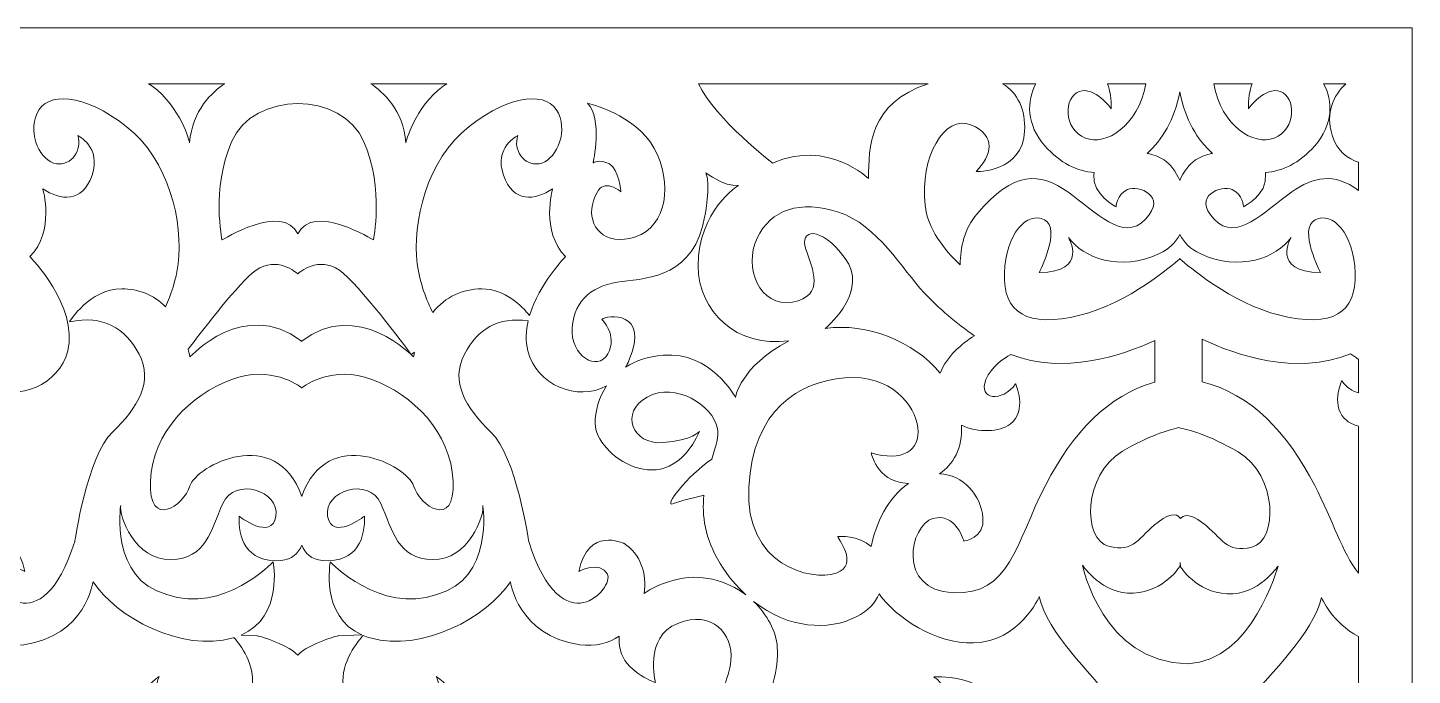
# Model space of a CAD drawing. Header units: centimetres. Extents: x -27.5 to -15.8, y -2.4 to 9.5.
# Drawn here: x -19.172 to -15.797, y 7.922 to 9.5 of the extents above; entities that cross this region are included whole.
import ezdxf

# ---------------------------------------------------------------- set-up
doc = ezdxf.new("R2010")
doc.units = ezdxf.units.CM
doc.header["$MEASUREMENT"] = 0
doc.layers.add('layer 1', color=7, linetype='Continuous')

msp = doc.modelspace()

# ---------------------------------------------------------------- linework, layer by layer
at = {"layer": 'layer 1', "color": 7, "lineweight": 9}
for points, knots in [([(-15.79741, -2.43716), (-15.79741, -2.43716), (-21.40076, -2.43716), (-21.40076, -2.43716), (-21.40076, -2.43716), (-21.40076, -2.43716), (-21.40076, 9.5), (-21.40076, 9.5), (-21.40076, 9.5), (-21.40076, 9.5), (-15.79741, 9.5), (-15.79741, 9.5), (-15.79741, 9.5), (-15.79741, 9.5), (-15.79741, -2.43716), (-15.79741, -2.43716)], [0, 0, 0, 0, 0.2, 0.2, 0.2, 0.2, 0.4, 0.4, 0.4, 0.4, 0.6, 0.6, 0.6, 0.6, 1, 1, 1, 1]), ([(-18.87736, 9.36357), (-18.87736, 9.36357), (-18.69163, 9.36357), (-18.69163, 9.36357), (-18.69163, 9.36357), (-18.72125, 9.34403), (-18.77132, 9.29957), (-18.77731, 9.21978), (-18.77731, 9.21978), (-18.77731, 9.21978), (-18.79851, 9.30698), (-18.86852, 9.35728), (-18.86852, 9.35728), (-18.87145, 9.35938), (-18.87439, 9.36147), (-18.87736, 9.36357)], [0, 0, 0, 0, 0.2, 0.2, 0.2, 0.2, 0.4, 0.4, 0.4, 0.4, 0.6, 0.6, 0.6, 0.6, 1, 1, 1, 1]), ([(-18.33599, 9.36357), (-18.33599, 9.36357), (-18.15027, 9.36357), (-18.15027, 9.36357), (-18.15027, 9.36357), (-18.15324, 9.36147), (-18.15619, 9.35938), (-18.15911, 9.35728), (-18.15911, 9.35728), (-18.22914, 9.30698), (-18.25031, 9.21978), (-18.25031, 9.21978), (-18.25031, 9.21978), (-18.25632, 9.29957), (-18.30637, 9.34403), (-18.33599, 9.36357)], [0, 0, 0, 0, 0.2, 0.2, 0.2, 0.2, 0.4, 0.4, 0.4, 0.4, 0.6, 0.6, 0.6, 0.6, 1, 1, 1, 1]), ([(-17.53738, 9.36357), (-17.53738, 9.36357), (-16.97737, 9.36357), (-16.97737, 9.36357), (-16.97737, 9.36357), (-17.12094, 9.31602), (-17.12247, 9.21017), (-17.12247, 9.13224), (-17.12247, 9.13224), (-17.12247, 9.13224), (-17.22129, 9.2293), (-17.35664, 9.17031), (-17.35664, 9.17031), (-17.35664, 9.17031), (-17.49457, 9.27515), (-17.53738, 9.36357)], [0, 0, 0, 0, 0.2, 0.2, 0.2, 0.2, 0.4, 0.4, 0.4, 0.4, 0.6, 0.6, 0.6, 0.6, 1, 1, 1, 1]), ([(-16.7962, 9.36357), (-16.7962, 9.36357), (-16.71458, 9.36357), (-16.71458, 9.36357), (-16.71458, 9.36357), (-16.73785, 9.32212), (-16.73794, 9.26321), (-16.69302, 9.21226), (-16.69302, 9.21226), (-16.65509, 9.16926), (-16.6134, 9.15001), (-16.5726, 9.14749), (-16.5726, 9.14749), (-16.57292, 9.14604), (-16.57317, 9.14461), (-16.57332, 9.14312), (-16.57332, 9.14312), (-16.57821, 9.09257), (-16.51954, 9.06374), (-16.51954, 9.06374), (-16.51954, 9.06374), (-16.51954, 9.06374), (-16.51791, 9.09404), (-16.49184, 9.10557), (-16.49184, 9.10557), (-16.46576, 9.11714), (-16.39243, 9.09114), (-16.44784, 9.03339), (-16.44784, 9.03339), (-16.50325, 8.97567), (-16.56822, 9.05232), (-16.63697, 9.0999), (-16.63697, 9.0999), (-16.70571, 9.14746), (-16.768, 9.15318), (-16.85824, 9.04661), (-16.85824, 9.04661), (-16.88856, 9.01077), (-16.89901, 8.96594), (-16.89955, 8.9222), (-16.89955, 8.9222), (-16.93844, 8.95901), (-16.97859, 9.01), (-16.98498, 9.06754), (-16.98498, 9.06754), (-16.99788, 9.18362), (-16.93773, 9.29018), (-16.87328, 9.26355), (-16.87328, 9.26355), (-16.80882, 9.23691), (-16.82388, 9.18743), (-16.86038, 9.14935), (-16.86038, 9.14935), (-16.86038, 9.14935), (-16.74654, 9.14746), (-16.74223, 9.24831), (-16.74223, 9.24831), (-16.74006, 9.29946), (-16.75793, 9.34099), (-16.7962, 9.36357)], [0, 0, 0, 0, 0.0625, 0.0625, 0.0625, 0.0625, 0.125, 0.125, 0.125, 0.125, 0.1875, 0.1875, 0.1875, 0.1875, 0.25, 0.25, 0.25, 0.25, 0.3125, 0.3125, 0.3125, 0.3125, 0.375, 0.375, 0.375, 0.375, 0.4375, 0.4375, 0.4375, 0.4375, 0.5, 0.5, 0.5, 0.5, 0.5625, 0.5625, 0.5625, 0.5625, 0.625, 0.625, 0.625, 0.625, 0.6875, 0.6875, 0.6875, 0.6875, 0.75, 0.75, 0.75, 0.75, 0.8125, 0.8125, 0.8125, 0.8125, 0.875, 0.875, 0.875, 0.875, 1, 1, 1, 1]), ([(-16.54028, 9.36357), (-16.54028, 9.36357), (-16.44697, 9.36357), (-16.44697, 9.36357), (-16.44697, 9.36357), (-16.46581, 9.25882), (-16.54462, 9.21175), (-16.59392, 9.23117), (-16.59392, 9.23117), (-16.6488, 9.25278), (-16.64728, 9.3311), (-16.60917, 9.34462), (-16.60917, 9.34462), (-16.57105, 9.35811), (-16.53142, 9.30274), (-16.53142, 9.30274), (-16.53142, 9.30274), (-16.53095, 9.32609), (-16.53383, 9.3466), (-16.54028, 9.36357)], [0, 0, 0, 0, 0.1666667, 0.1666667, 0.1666667, 0.1666667, 0.3333333, 0.3333333, 0.3333333, 0.3333333, 0.5, 0.5, 0.5, 0.5, 0.6666667, 0.6666667, 0.6666667, 0.6666667, 1, 1, 1, 1]), ([(-16.01356, 9.36357), (-16.01356, 9.36357), (-15.95961, 9.36357), (-15.95961, 9.36357), (-15.95961, 9.36357), (-15.99033, 9.33342), (-16.00917, 9.29404), (-15.99279, 9.23782), (-15.99279, 9.23782), (-15.98146, 9.19893), (-15.95369, 9.18079), (-15.92848, 9.1724), (-15.92848, 9.1724), (-15.92848, 9.1724), (-15.92848, 9.10341), (-15.92848, 9.10341), (-15.92848, 9.10341), (-15.9893, 9.14825), (-16.03833, 9.13645), (-16.09115, 9.0999), (-16.09115, 9.0999), (-16.1599, 9.05232), (-16.22488, 8.97567), (-16.28027, 9.03339), (-16.28027, 9.03339), (-16.33569, 9.09114), (-16.26234, 9.11714), (-16.23627, 9.10557), (-16.23627, 9.10557), (-16.21022, 9.09404), (-16.20858, 9.06374), (-16.20858, 9.06374), (-16.20858, 9.06374), (-16.20858, 9.06374), (-16.14991, 9.09257), (-16.1548, 9.14312), (-16.1548, 9.14312), (-16.15495, 9.14461), (-16.15518, 9.14604), (-16.1555, 9.14749), (-16.1555, 9.14749), (-16.11474, 9.15001), (-16.07302, 9.16926), (-16.0351, 9.21226), (-16.0351, 9.21226), (-15.99017, 9.26321), (-15.99029, 9.32212), (-16.01356, 9.36357)], [0, 0, 0, 0, 0.0769231, 0.0769231, 0.0769231, 0.0769231, 0.1538462, 0.1538462, 0.1538462, 0.1538462, 0.2307692, 0.2307692, 0.2307692, 0.2307692, 0.3076923, 0.3076923, 0.3076923, 0.3076923, 0.3846154, 0.3846154, 0.3846154, 0.3846154, 0.4615385, 0.4615385, 0.4615385, 0.4615385, 0.5384615, 0.5384615, 0.5384615, 0.5384615, 0.6153846, 0.6153846, 0.6153846, 0.6153846, 0.6923077, 0.6923077, 0.6923077, 0.6923077, 0.7692308, 0.7692308, 0.7692308, 0.7692308, 0.8461538, 0.8461538, 0.8461538, 0.8461538, 1, 1, 1, 1]), ([(-16.28115, 9.36357), (-16.28115, 9.36357), (-16.18786, 9.36357), (-16.18786, 9.36357), (-16.18786, 9.36357), (-16.1943, 9.3466), (-16.19716, 9.32609), (-16.19669, 9.30274), (-16.19669, 9.30274), (-16.19669, 9.30274), (-16.15707, 9.35811), (-16.11895, 9.34462), (-16.11895, 9.34462), (-16.08084, 9.3311), (-16.07931, 9.25278), (-16.1342, 9.23117), (-16.1342, 9.23117), (-16.1835, 9.21175), (-16.26232, 9.25882), (-16.28115, 9.36357)], [0, 0, 0, 0, 0.1666667, 0.1666667, 0.1666667, 0.1666667, 0.3333333, 0.3333333, 0.3333333, 0.3333333, 0.5, 0.5, 0.5, 0.5, 0.6666667, 0.6666667, 0.6666667, 0.6666667, 1, 1, 1, 1]), ([(-19.33434, 8.10185), (-19.35474, 8.12287), (-19.38489, 8.14141), (-19.42807, 8.15361), (-19.42807, 8.15361), (-19.49545, 8.17265), (-19.55912, 8.15375), (-19.60598, 8.11814), (-19.60598, 8.11814), (-19.58357, 8.1388), (-19.56241, 8.16417), (-19.54336, 8.19471), (-19.54336, 8.19471), (-19.50525, 8.25582), (-19.49869, 8.31201), (-19.50366, 8.36099), (-19.50366, 8.36099), (-19.4806, 8.35574), (-19.44727, 8.34757), (-19.42929, 8.3405), (-19.42929, 8.3405), (-19.40229, 8.32985), (-19.46374, 8.4086), (-19.52326, 8.44929), (-19.52326, 8.44929), (-19.53254, 8.48022), (-19.54057, 8.50548), (-19.53687, 8.52383), (-19.53687, 8.52383), (-19.52544, 8.58013), (-19.43419, 8.63787), (-19.36573, 8.60033), (-19.36573, 8.60033), (-19.29731, 8.5628), (-19.32989, 8.48341), (-19.40322, 8.48918), (-19.40322, 8.48918), (-19.47655, 8.49497), (-19.49283, 8.51661), (-19.49283, 8.51661), (-19.49283, 8.51661), (-19.41137, 8.33328), (-19.23863, 8.46175), (-19.23863, 8.53539), (-19.23863, 8.53539), (-19.23863, 8.56628), (-19.24744, 8.59899), (-19.26625, 8.62717), (-19.26625, 8.62717), (-19.19553, 8.58875), (-19.09481, 8.62966), (-19.07451, 8.71253), (-19.07451, 8.71253), (-19.04782, 8.82168), (-19.16656, 8.94236), (-19.16656, 8.94236), (-19.16656, 8.94236), (-19.10506, 9.00384), (-19.13503, 9.10723), (-19.13503, 9.10723), (-19.13503, 9.10723), (-19.09245, 9.07929), (-19.03884, 9.0723), (-19.01518, 9.14074), (-19.01518, 9.14074), (-18.99152, 9.2092), (-19.04987, 9.23714), (-19.04987, 9.23714), (-19.04987, 9.23714), (-19.03884, 9.20221), (-19.06405, 9.16309), (-19.10191, 9.16867), (-19.10191, 9.16867), (-19.13977, 9.17426), (-19.17287, 9.23853), (-19.14921, 9.29164), (-19.14921, 9.29164), (-19.12556, 9.34469), (-19.03566, 9.34051), (-18.93158, 9.25949), (-18.93158, 9.25949), (-18.8275, 9.17847), (-18.79235, 9.02376), (-18.80525, 8.92483), (-18.80525, 8.92483), (-18.81052, 8.88421), (-18.82304, 8.84841), (-18.83598, 8.8203), (-18.83598, 8.8203), (-18.86522, 8.84955), (-18.90198, 8.86369), (-18.94276, 8.86369), (-18.94276, 8.86369), (-19.02159, 8.86369), (-19.06969, 8.78386), (-19.06969, 8.78386), (-19.06969, 8.78386), (-18.98758, 8.7993), (-18.93534, 8.77062), (-18.9005, 8.70452), (-18.9005, 8.70452), (-18.86566, 8.63839), (-18.90299, 8.57446), (-18.96518, 8.51494), (-18.96518, 8.51494), (-19.02739, 8.45543), (-19.05724, 8.24825), (-19.05724, 8.24825), (-19.05724, 8.24825), (-19.13936, 7.99038), (-19.26625, 8.13586), (-19.24883, 8.16892), (-19.24883, 8.16892), (-19.23141, 8.20196), (-19.17918, 8.17553), (-19.17918, 8.17553), (-19.17918, 8.17553), (-19.20156, 8.28571), (-19.28866, 8.24386), (-19.28866, 8.24386), (-19.28866, 8.24386), (-19.33586, 8.21529), (-19.34893, 8.15558), (-19.33434, 8.10185)], [0, 0, 0, 0, 0.03125, 0.03125, 0.03125, 0.03125, 0.0625, 0.0625, 0.0625, 0.0625, 0.09375, 0.09375, 0.09375, 0.09375, 0.125, 0.125, 0.125, 0.125, 0.15625, 0.15625, 0.15625, 0.15625, 0.1875, 0.1875, 0.1875, 0.1875, 0.21875, 0.21875, 0.21875, 0.21875, 0.25, 0.25, 0.25, 0.25, 0.28125, 0.28125, 0.28125, 0.28125, 0.3125, 0.3125, 0.3125, 0.3125, 0.34375, 0.34375, 0.34375, 0.34375, 0.375, 0.375, 0.375, 0.375, 0.40625, 0.40625, 0.40625, 0.40625, 0.4375, 0.4375, 0.4375, 0.4375, 0.46875, 0.46875, 0.46875, 0.46875, 0.5, 0.5, 0.5, 0.5, 0.53125, 0.53125, 0.53125, 0.53125, 0.5625, 0.5625, 0.5625, 0.5625, 0.59375, 0.59375, 0.59375, 0.59375, 0.625, 0.625, 0.625, 0.625, 0.65625, 0.65625, 0.65625, 0.65625, 0.6875, 0.6875, 0.6875, 0.6875, 0.71875, 0.71875, 0.71875, 0.71875, 0.75, 0.75, 0.75, 0.75, 0.78125, 0.78125, 0.78125, 0.78125, 0.8125, 0.8125, 0.8125, 0.8125, 0.84375, 0.84375, 0.84375, 0.84375, 0.875, 0.875, 0.875, 0.875, 0.90625, 0.90625, 0.90625, 0.90625, 0.9375, 0.9375, 0.9375, 0.9375, 1, 1, 1, 1]), ([(-18.67508, 9.22223), (-18.725, 9.10581), (-18.69819, 8.98288), (-18.69819, 8.98288), (-18.69819, 8.98288), (-18.69819, 8.98288), (-18.55149, 9.07492), (-18.5138, 8.99783), (-18.5138, 8.99783), (-18.47612, 9.07492), (-18.32943, 8.98288), (-18.32943, 8.98288), (-18.32943, 8.98288), (-18.32943, 8.98288), (-18.30262, 9.10581), (-18.35255, 9.22223), (-18.35255, 9.22223), (-18.40572, 9.3462), (-18.6221, 9.3457), (-18.67508, 9.22223)], [0, 0, 0, 0, 0.1666667, 0.1666667, 0.1666667, 0.1666667, 0.3333333, 0.3333333, 0.3333333, 0.3333333, 0.5, 0.5, 0.5, 0.5, 0.6666667, 0.6666667, 0.6666667, 0.6666667, 1, 1, 1, 1]), ([(-17.94881, 8.79853), (-17.96699, 8.82158), (-18.00801, 8.86369), (-18.06527, 8.86369), (-18.06527, 8.86369), (-18.11222, 8.86369), (-18.15379, 8.84495), (-18.18473, 8.80605), (-18.18473, 8.80605), (-18.19989, 8.83582), (-18.21616, 8.87698), (-18.22238, 8.92483), (-18.22238, 8.92483), (-18.23528, 9.02376), (-18.20012, 9.17847), (-18.09602, 9.25949), (-18.09602, 9.25949), (-17.99194, 9.34051), (-17.90205, 9.34469), (-17.87838, 9.29164), (-17.87838, 9.29164), (-17.85475, 9.23853), (-17.88786, 9.17426), (-17.9257, 9.16867), (-17.9257, 9.16867), (-17.96356, 9.16309), (-17.9888, 9.20221), (-17.97775, 9.23714), (-17.97775, 9.23714), (-17.97775, 9.23714), (-18.0361, 9.2092), (-18.01243, 9.14074), (-18.01243, 9.14074), (-17.9888, 9.0723), (-17.93518, 9.07929), (-17.8926, 9.10723), (-17.8926, 9.10723), (-17.8926, 9.10723), (-17.92255, 9.00384), (-17.86104, 8.94236), (-17.86104, 8.94236), (-17.86104, 8.94236), (-17.92562, 8.87673), (-17.94881, 8.79853)], [0, 0, 0, 0, 0.0833333, 0.0833333, 0.0833333, 0.0833333, 0.1666667, 0.1666667, 0.1666667, 0.1666667, 0.25, 0.25, 0.25, 0.25, 0.3333333, 0.3333333, 0.3333333, 0.3333333, 0.4166667, 0.4166667, 0.4166667, 0.4166667, 0.5, 0.5, 0.5, 0.5, 0.5833333, 0.5833333, 0.5833333, 0.5833333, 0.6666667, 0.6666667, 0.6666667, 0.6666667, 0.75, 0.75, 0.75, 0.75, 0.8333333, 0.8333333, 0.8333333, 0.8333333, 1, 1, 1, 1]), ([(-17.79402, 9.17074), (-17.79402, 9.17074), (-17.77042, 9.27922), (-17.80731, 9.31582), (-17.80731, 9.31582), (-17.80731, 9.31582), (-17.69075, 9.28967), (-17.64502, 9.20602), (-17.64502, 9.20602), (-17.59925, 9.12237), (-17.61403, 9.0152), (-17.69075, 8.99035), (-17.69075, 8.99035), (-17.76746, 8.96554), (-17.80731, 9.01782), (-17.7955, 9.06879), (-17.7955, 9.06879), (-17.78369, 9.11978), (-17.76008, 9.12628), (-17.72613, 9.10015), (-17.72613, 9.10015), (-17.72613, 9.10015), (-17.73058, 9.15504), (-17.75417, 9.16812), (-17.75417, 9.16812), (-17.77779, 9.18118), (-17.79402, 9.17074), (-17.79402, 9.17074)], [0, 0, 0, 0, 0.125, 0.125, 0.125, 0.125, 0.25, 0.25, 0.25, 0.25, 0.375, 0.375, 0.375, 0.375, 0.5, 0.5, 0.5, 0.5, 0.625, 0.625, 0.625, 0.625, 0.75, 0.75, 0.75, 0.75, 1, 1, 1, 1]), ([(-16.36405, 9.34389), (-16.37745, 9.2756), (-16.40679, 9.22552), (-16.44389, 9.19391), (-16.44389, 9.19391), (-16.42864, 9.19097), (-16.41427, 9.1857), (-16.40221, 9.17776), (-16.40221, 9.17776), (-16.38682, 9.16763), (-16.37346, 9.14962), (-16.36405, 9.12787), (-16.36405, 9.12787), (-16.35465, 9.14962), (-16.34129, 9.16763), (-16.32591, 9.17776), (-16.32591, 9.17776), (-16.31385, 9.1857), (-16.29948, 9.19097), (-16.28423, 9.19391), (-16.28423, 9.19391), (-16.32131, 9.22552), (-16.35064, 9.2756), (-16.36405, 9.34389)], [0, 0, 0, 0, 0.1428571, 0.1428571, 0.1428571, 0.1428571, 0.2857143, 0.2857143, 0.2857143, 0.2857143, 0.4285714, 0.4285714, 0.4285714, 0.4285714, 0.5714286, 0.5714286, 0.5714286, 0.5714286, 0.7142857, 0.7142857, 0.7142857, 0.7142857, 1, 1, 1, 1]), ([(-17.71487, 8.67284), (-17.71188, 8.67786), (-17.70914, 8.68321), (-17.70668, 8.68889), (-17.70668, 8.68889), (-17.65327, 8.81076), (-17.76211, 8.80166), (-17.77238, 8.78895), (-17.77238, 8.78895), (-17.77238, 8.78895), (-17.73322, 8.75079), (-17.75809, 8.70562), (-17.75809, 8.70562), (-17.78297, 8.66043), (-17.85016, 8.7001), (-17.84518, 8.76953), (-17.84518, 8.76953), (-17.84021, 8.83896), (-17.79044, 8.87423), (-17.72326, 8.88193), (-17.72326, 8.88193), (-17.65608, 8.88965), (-17.54648, 8.89445), (-17.52185, 9.0418), (-17.52185, 9.0418), (-17.52185, 9.0418), (-17.50623, 9.1142), (-17.51883, 9.14632), (-17.51883, 9.14632), (-17.51883, 9.14632), (-17.47469, 9.1128), (-17.43998, 9.1156), (-17.43998, 9.1156), (-17.43998, 9.1156), (-17.53778, 9.05461), (-17.53778, 8.91953), (-17.53778, 8.91953), (-17.53778, 8.80892), (-17.44357, 8.71911), (-17.31716, 8.73748), (-17.31716, 8.73748), (-17.43701, 8.67277), (-17.44686, 8.59941), (-17.44686, 8.59941), (-17.44686, 8.59941), (-17.44686, 8.59941), (-17.50701, 8.71167), (-17.62301, 8.70215), (-17.62301, 8.70215), (-17.66025, 8.69911), (-17.69069, 8.6884), (-17.71487, 8.67284)], [0, 0, 0, 0, 0.0714286, 0.0714286, 0.0714286, 0.0714286, 0.1428571, 0.1428571, 0.1428571, 0.1428571, 0.2142857, 0.2142857, 0.2142857, 0.2142857, 0.2857143, 0.2857143, 0.2857143, 0.2857143, 0.3571429, 0.3571429, 0.3571429, 0.3571429, 0.4285714, 0.4285714, 0.4285714, 0.4285714, 0.5, 0.5, 0.5, 0.5, 0.5714286, 0.5714286, 0.5714286, 0.5714286, 0.6428571, 0.6428571, 0.6428571, 0.6428571, 0.7142857, 0.7142857, 0.7142857, 0.7142857, 0.7857143, 0.7857143, 0.7857143, 0.7857143, 0.8571429, 0.8571429, 0.8571429, 0.8571429, 1, 1, 1, 1]), ([(-16.94798, 8.65826), (-17.0122, 8.7369), (-17.12704, 8.78112), (-17.22797, 8.76759), (-17.22797, 8.76759), (-17.21509, 8.77859), (-17.12322, 8.8613), (-17.17975, 8.93811), (-17.17975, 8.93811), (-17.24047, 9.02057), (-17.29176, 9.00862), (-17.27556, 8.9608), (-17.27556, 8.9608), (-17.25936, 8.913), (-17.22699, 8.84607), (-17.30796, 8.83174), (-17.30796, 8.83174), (-17.3889, 8.81739), (-17.42801, 8.91658), (-17.39427, 8.98711), (-17.39427, 8.98711), (-17.36056, 9.05763), (-17.29003, 9.08086), (-17.19551, 9.05042), (-17.19551, 9.05042), (-17.101, 9.01997), (-17.04083, 8.9115), (-16.98714, 8.85441), (-16.98714, 8.85441), (-16.95154, 8.81658), (-16.90842, 8.7796), (-16.86462, 8.74954), (-16.86462, 8.74954), (-16.89539, 8.7302), (-16.93272, 8.69875), (-16.94798, 8.65826)], [0, 0, 0, 0, 0.1, 0.1, 0.1, 0.1, 0.2, 0.2, 0.2, 0.2, 0.3, 0.3, 0.3, 0.3, 0.4, 0.4, 0.4, 0.4, 0.5, 0.5, 0.5, 0.5, 0.6, 0.6, 0.6, 0.6, 0.7, 0.7, 0.7, 0.7, 0.8, 0.8, 0.8, 0.8, 1, 1, 1, 1]), ([(-16.36405, 8.99602), (-16.37427, 8.97673), (-16.39033, 8.96033), (-16.41362, 8.94969), (-16.41362, 8.94969), (-16.51138, 8.90492), (-16.5994, 8.93957), (-16.63524, 8.98866), (-16.63524, 8.98866), (-16.63524, 8.98866), (-16.58472, 8.90492), (-16.70694, 8.90349), (-16.70694, 8.90349), (-16.70694, 8.90349), (-16.65153, 9.01029), (-16.69391, 9.03194), (-16.69391, 9.03194), (-16.73626, 9.0536), (-16.78842, 8.99875), (-16.79168, 8.90205), (-16.79168, 8.90205), (-16.79495, 8.80532), (-16.73626, 8.7678), (-16.60753, 8.79956), (-16.60753, 8.79956), (-16.48874, 8.82887), (-16.38104, 8.92209), (-16.36512, 8.93631), (-16.36512, 8.93631), (-16.36512, 8.93631), (-16.365, 8.93811), (-16.365, 8.93811), (-16.365, 8.93811), (-16.365, 8.93811), (-16.36467, 8.93782), (-16.36405, 8.93725), (-16.36405, 8.93725), (-16.36343, 8.93782), (-16.36309, 8.93811), (-16.36309, 8.93811), (-16.36309, 8.93811), (-16.36309, 8.93811), (-16.36301, 8.93631), (-16.36301, 8.93631), (-16.36301, 8.93631), (-16.34714, 8.92213), (-16.23942, 8.82888), (-16.12058, 8.79956), (-16.12058, 8.79956), (-15.99185, 8.7678), (-15.93318, 8.80532), (-15.93643, 8.90205), (-15.93643, 8.90205), (-15.9397, 8.99875), (-15.99185, 9.0536), (-16.03422, 9.03194), (-16.03422, 9.03194), (-16.07658, 9.01029), (-16.02117, 8.90349), (-16.02117, 8.90349), (-16.02117, 8.90349), (-16.1434, 8.90492), (-16.09286, 8.98866), (-16.09286, 8.98866), (-16.09286, 8.98866), (-16.12872, 8.93957), (-16.21673, 8.90492), (-16.3145, 8.94969), (-16.3145, 8.94969), (-16.33778, 8.96033), (-16.35384, 8.97673), (-16.36405, 8.99602)], [0, 0, 0, 0, 0.0526316, 0.0526316, 0.0526316, 0.0526316, 0.1052632, 0.1052632, 0.1052632, 0.1052632, 0.1578947, 0.1578947, 0.1578947, 0.1578947, 0.2105263, 0.2105263, 0.2105263, 0.2105263, 0.2631579, 0.2631579, 0.2631579, 0.2631579, 0.3157895, 0.3157895, 0.3157895, 0.3157895, 0.3684211, 0.3684211, 0.3684211, 0.3684211, 0.4210526, 0.4210526, 0.4210526, 0.4210526, 0.4736842, 0.4736842, 0.4736842, 0.4736842, 0.5263158, 0.5263158, 0.5263158, 0.5263158, 0.5789474, 0.5789474, 0.5789474, 0.5789474, 0.6315789, 0.6315789, 0.6315789, 0.6315789, 0.6842105, 0.6842105, 0.6842105, 0.6842105, 0.7368421, 0.7368421, 0.7368421, 0.7368421, 0.7894737, 0.7894737, 0.7894737, 0.7894737, 0.8421053, 0.8421053, 0.8421053, 0.8421053, 0.8947368, 0.8947368, 0.8947368, 0.8947368, 1, 1, 1, 1]), ([(-18.22899, 8.70922), (-18.22989, 8.70557), (-18.23072, 8.70188), (-18.2315, 8.6981), (-18.2315, 8.6981), (-18.2315, 8.6981), (-18.36743, 8.84166), (-18.50551, 8.73594), (-18.50551, 8.73594), (-18.50551, 8.73594), (-18.50553, 8.73677), (-18.50553, 8.73677), (-18.50553, 8.73677), (-18.64376, 8.84309), (-18.77653, 8.6981), (-18.77653, 8.6981), (-18.77653, 8.6981), (-18.77786, 8.70444), (-18.77931, 8.71056), (-18.78088, 8.71652), (-18.78088, 8.71652), (-18.75328, 8.75327), (-18.67082, 8.8612), (-18.62479, 8.90198), (-18.62479, 8.90198), (-18.57429, 8.94671), (-18.52378, 8.90899), (-18.51457, 8.90136), (-18.51457, 8.90136), (-18.51457, 8.90136), (-18.51454, 8.90007), (-18.51454, 8.90007), (-18.51454, 8.90007), (-18.51454, 8.90007), (-18.51428, 8.90031), (-18.5138, 8.90073), (-18.5138, 8.90073), (-18.51333, 8.90031), (-18.51308, 8.90007), (-18.51308, 8.90007), (-18.51308, 8.90007), (-18.51308, 8.90007), (-18.51306, 8.90136), (-18.51306, 8.90136), (-18.51306, 8.90136), (-18.50385, 8.90899), (-18.45335, 8.94673), (-18.40282, 8.90198), (-18.40282, 8.90198), (-18.34698, 8.85249), (-18.23742, 8.70407), (-18.23742, 8.70407), (-18.23742, 8.70407), (-18.23742, 8.70407), (-18.22899, 8.70922), (-18.22899, 8.70922)], [0, 0, 0, 0, 0.0666667, 0.0666667, 0.0666667, 0.0666667, 0.1333333, 0.1333333, 0.1333333, 0.1333333, 0.2, 0.2, 0.2, 0.2, 0.2666667, 0.2666667, 0.2666667, 0.2666667, 0.3333333, 0.3333333, 0.3333333, 0.3333333, 0.4, 0.4, 0.4, 0.4, 0.4666667, 0.4666667, 0.4666667, 0.4666667, 0.5333333, 0.5333333, 0.5333333, 0.5333333, 0.6, 0.6, 0.6, 0.6, 0.6666667, 0.6666667, 0.6666667, 0.6666667, 0.7333333, 0.7333333, 0.7333333, 0.7333333, 0.8, 0.8, 0.8, 0.8, 0.8666667, 0.8666667, 0.8666667, 0.8666667, 1, 1, 1, 1]), ([(-17.42166, 8.11815), (-17.46853, 8.15375), (-17.53219, 8.17265), (-17.59955, 8.15361), (-17.59955, 8.15361), (-17.62836, 8.14547), (-17.65137, 8.13451), (-17.66955, 8.12188), (-17.66955, 8.12188), (-17.66282, 8.16979), (-17.67799, 8.2188), (-17.71939, 8.24386), (-17.71939, 8.24386), (-17.71939, 8.24386), (-17.80646, 8.28571), (-17.82887, 8.17553), (-17.82887, 8.17553), (-17.82887, 8.17553), (-17.77662, 8.20196), (-17.7592, 8.16892), (-17.7592, 8.16892), (-17.74178, 8.13586), (-17.86868, 7.99038), (-17.95078, 8.24825), (-17.95078, 8.24825), (-17.95078, 8.24825), (-17.98065, 8.45543), (-18.04284, 8.51494), (-18.04284, 8.51494), (-18.10506, 8.57446), (-18.14237, 8.63839), (-18.10754, 8.70452), (-18.10754, 8.70452), (-18.07471, 8.76687), (-18.02637, 8.79587), (-17.95213, 8.78605), (-17.95213, 8.78605), (-17.95777, 8.76196), (-17.95907, 8.73695), (-17.95309, 8.71253), (-17.95309, 8.71253), (-17.93283, 8.62966), (-17.83208, 8.58875), (-17.76139, 8.62717), (-17.76139, 8.62717), (-17.78016, 8.59899), (-17.78898, 8.56628), (-17.78898, 8.53539), (-17.78898, 8.53539), (-17.78898, 8.46175), (-17.61625, 8.33328), (-17.53477, 8.51661), (-17.53477, 8.51661), (-17.53477, 8.51661), (-17.55107, 8.49497), (-17.62439, 8.48918), (-17.62439, 8.48918), (-17.69773, 8.48341), (-17.73033, 8.5628), (-17.66187, 8.60033), (-17.66187, 8.60033), (-17.59342, 8.63787), (-17.50217, 8.58013), (-17.49077, 8.52383), (-17.49077, 8.52383), (-17.48706, 8.50548), (-17.49509, 8.48022), (-17.50437, 8.44929), (-17.50437, 8.44929), (-17.56387, 8.4086), (-17.62533, 8.32985), (-17.59834, 8.3405), (-17.59834, 8.3405), (-17.58035, 8.34757), (-17.54702, 8.35574), (-17.52396, 8.36099), (-17.52396, 8.36099), (-17.52891, 8.31201), (-17.52236, 8.25582), (-17.48426, 8.19471), (-17.48426, 8.19471), (-17.46522, 8.16418), (-17.44406, 8.13882), (-17.42166, 8.11815)], [0, 0, 0, 0, 0.0454545, 0.0454545, 0.0454545, 0.0454545, 0.0909091, 0.0909091, 0.0909091, 0.0909091, 0.1363636, 0.1363636, 0.1363636, 0.1363636, 0.1818182, 0.1818182, 0.1818182, 0.1818182, 0.2272727, 0.2272727, 0.2272727, 0.2272727, 0.2727273, 0.2727273, 0.2727273, 0.2727273, 0.3181818, 0.3181818, 0.3181818, 0.3181818, 0.3636364, 0.3636364, 0.3636364, 0.3636364, 0.4090909, 0.4090909, 0.4090909, 0.4090909, 0.4545455, 0.4545455, 0.4545455, 0.4545455, 0.5, 0.5, 0.5, 0.5, 0.5454545, 0.5454545, 0.5454545, 0.5454545, 0.5909091, 0.5909091, 0.5909091, 0.5909091, 0.6363636, 0.6363636, 0.6363636, 0.6363636, 0.6818182, 0.6818182, 0.6818182, 0.6818182, 0.7272727, 0.7272727, 0.7272727, 0.7272727, 0.7727273, 0.7727273, 0.7727273, 0.7727273, 0.8181818, 0.8181818, 0.8181818, 0.8181818, 0.8636364, 0.8636364, 0.8636364, 0.8636364, 0.9090909, 0.9090909, 0.9090909, 0.9090909, 1, 1, 1, 1]), ([(-15.92848, 8.69162), (-15.92848, 8.69162), (-15.92848, 8.6104), (-15.92848, 8.6104), (-15.92848, 8.6104), (-15.9424, 8.6137), (-15.95781, 8.62341), (-15.96955, 8.63996), (-15.96955, 8.63996), (-15.96955, 8.63996), (-15.99906, 8.57462), (-15.95627, 8.54196), (-15.95627, 8.54196), (-15.9489, 8.53632), (-15.93934, 8.53211), (-15.92848, 8.52945), (-15.92848, 8.52945), (-15.92848, 8.52945), (-15.92848, 8.17143), (-15.92848, 8.17143), (-15.92848, 8.17143), (-15.96833, 8.21981), (-15.99025, 8.29845), (-16.035, 8.38451), (-16.035, 8.38451), (-16.10292, 8.51516), (-16.19011, 8.60697), (-16.30926, 8.63754), (-16.30926, 8.63754), (-16.30926, 8.63754), (-16.30926, 8.74109), (-16.30926, 8.74109), (-16.30926, 8.74109), (-16.22808, 8.70231), (-16.08216, 8.65196), (-15.94766, 8.70543), (-15.94766, 8.70543), (-15.94149, 8.70166), (-15.93492, 8.69707), (-15.92848, 8.69162)], [0, 0, 0, 0, 0.0909091, 0.0909091, 0.0909091, 0.0909091, 0.1818182, 0.1818182, 0.1818182, 0.1818182, 0.2727273, 0.2727273, 0.2727273, 0.2727273, 0.3636364, 0.3636364, 0.3636364, 0.3636364, 0.4545455, 0.4545455, 0.4545455, 0.4545455, 0.5454545, 0.5454545, 0.5454545, 0.5454545, 0.6363636, 0.6363636, 0.6363636, 0.6363636, 0.7272727, 0.7272727, 0.7272727, 0.7272727, 0.8181818, 0.8181818, 0.8181818, 0.8181818, 1, 1, 1, 1]), ([(-16.94954, 8.41325), (-16.91668, 8.43593), (-16.89223, 8.47515), (-16.89634, 8.53181), (-16.89634, 8.53181), (-16.85521, 8.51248), (-16.8031, 8.51466), (-16.77747, 8.53424), (-16.77747, 8.53424), (-16.73467, 8.56692), (-16.76418, 8.63227), (-16.76418, 8.63227), (-16.76418, 8.63227), (-16.79666, 8.58653), (-16.85715, 8.59304), (-16.8365, 8.64272), (-16.8365, 8.64272), (-16.82339, 8.67424), (-16.79485, 8.69366), (-16.77573, 8.70364), (-16.77573, 8.70364), (-16.64598, 8.65447), (-16.5065, 8.70027), (-16.4252, 8.73808), (-16.4252, 8.73808), (-16.4252, 8.73808), (-16.4252, 8.63687), (-16.4252, 8.63687), (-16.4252, 8.63687), (-16.53985, 8.60415), (-16.62444, 8.51368), (-16.69066, 8.38628), (-16.69066, 8.38628), (-16.76586, 8.24163), (-16.77662, 8.11793), (-16.91623, 8.12364), (-16.91623, 8.12364), (-17.05589, 8.12936), (-17.0215, 8.2892), (-16.96564, 8.30444), (-16.96564, 8.30444), (-16.90981, 8.31965), (-16.89047, 8.24923), (-16.89047, 8.24923), (-16.89047, 8.24923), (-16.89047, 8.24923), (-16.83782, 8.25617), (-16.84393, 8.30614), (-16.84393, 8.30614), (-16.84849, 8.36078), (-16.89163, 8.41091), (-16.94954, 8.41325)], [0, 0, 0, 0, 0.0714286, 0.0714286, 0.0714286, 0.0714286, 0.1428571, 0.1428571, 0.1428571, 0.1428571, 0.2142857, 0.2142857, 0.2142857, 0.2142857, 0.2857143, 0.2857143, 0.2857143, 0.2857143, 0.3571429, 0.3571429, 0.3571429, 0.3571429, 0.4285714, 0.4285714, 0.4285714, 0.4285714, 0.5, 0.5, 0.5, 0.5, 0.5714286, 0.5714286, 0.5714286, 0.5714286, 0.6428571, 0.6428571, 0.6428571, 0.6428571, 0.7142857, 0.7142857, 0.7142857, 0.7142857, 0.7857143, 0.7857143, 0.7857143, 0.7857143, 0.8571429, 0.8571429, 0.8571429, 0.8571429, 1, 1, 1, 1]), ([(-18.50435, 8.62286), (-18.50435, 8.62286), (-18.50371, 8.62285), (-18.50371, 8.62285), (-18.50371, 8.62285), (-18.49661, 8.62831), (-18.42804, 8.67837), (-18.33336, 8.64331), (-18.33336, 8.64331), (-18.23332, 8.60627), (-18.14056, 8.51442), (-18.13512, 8.3952), (-18.13512, 8.3952), (-18.12966, 8.27595), (-18.21696, 8.33558), (-18.2315, 8.38392), (-18.2315, 8.38392), (-18.24591, 8.43169), (-18.44156, 8.53612), (-18.50402, 8.35793), (-18.50402, 8.35793), (-18.56647, 8.53612), (-18.76215, 8.43169), (-18.77653, 8.38392), (-18.77653, 8.38392), (-18.79108, 8.33558), (-18.87837, 8.27595), (-18.87293, 8.3952), (-18.87293, 8.3952), (-18.86746, 8.51442), (-18.7747, 8.60627), (-18.67469, 8.64331), (-18.67469, 8.64331), (-18.58009, 8.67835), (-18.51155, 8.62844), (-18.50435, 8.62286)], [0, 0, 0, 0, 0.1, 0.1, 0.1, 0.1, 0.2, 0.2, 0.2, 0.2, 0.3, 0.3, 0.3, 0.3, 0.4, 0.4, 0.4, 0.4, 0.5, 0.5, 0.5, 0.5, 0.6, 0.6, 0.6, 0.6, 0.7, 0.7, 0.7, 0.7, 0.8, 0.8, 0.8, 0.8, 1, 1, 1, 1]), ([(-17.11592, 8.23582), (-17.11596, 8.23584), (-17.116, 8.23588), (-17.11602, 8.23594), (-17.11602, 8.23594), (-17.14826, 8.26447), (-17.19337, 8.26065), (-17.19765, 8.26065), (-17.19765, 8.26065), (-17.20195, 8.26065), (-17.14182, 8.19214), (-17.20195, 8.17123), (-17.20195, 8.17123), (-17.26209, 8.1503), (-17.42536, 8.19024), (-17.41464, 8.38055), (-17.41464, 8.38055), (-17.40389, 8.57085), (-17.29218, 8.63746), (-17.18047, 8.64697), (-17.18047, 8.64697), (-17.06876, 8.65651), (-17.00861, 8.58036), (-17.00218, 8.52518), (-17.00218, 8.52518), (-16.99574, 8.47001), (-17.04083, 8.44145), (-17.11602, 8.46427), (-17.11602, 8.46427), (-17.11602, 8.46427), (-17.10314, 8.39579), (-17.03225, 8.39007), (-17.03225, 8.39007), (-17.02995, 8.38988), (-17.02763, 8.38978), (-17.02526, 8.38976), (-17.02526, 8.38976), (-17.0751, 8.35602), (-17.10548, 8.29238), (-17.11592, 8.23582)], [0, 0, 0, 0, 0.0909091, 0.0909091, 0.0909091, 0.0909091, 0.1818182, 0.1818182, 0.1818182, 0.1818182, 0.2727273, 0.2727273, 0.2727273, 0.2727273, 0.3636364, 0.3636364, 0.3636364, 0.3636364, 0.4545455, 0.4545455, 0.4545455, 0.4545455, 0.5454545, 0.5454545, 0.5454545, 0.5454545, 0.6363636, 0.6363636, 0.6363636, 0.6363636, 0.7272727, 0.7272727, 0.7272727, 0.7272727, 0.8181818, 0.8181818, 0.8181818, 0.8181818, 1, 1, 1, 1]), ([(-16.36719, 8.52564), (-16.3454, 8.52176), (-16.29374, 8.50878), (-16.22189, 8.46636), (-16.22189, 8.46636), (-16.12522, 8.40924), (-16.12465, 8.2507), (-16.1882, 8.23483), (-16.1882, 8.23483), (-16.25174, 8.21895), (-16.2599, 8.25645), (-16.30882, 8.294), (-16.30882, 8.294), (-16.34199, 8.31949), (-16.35639, 8.3117), (-16.36223, 8.30407), (-16.36223, 8.30407), (-16.36714, 8.31204), (-16.38112, 8.3232), (-16.41688, 8.29574), (-16.41688, 8.29574), (-16.46576, 8.25821), (-16.47391, 8.22068), (-16.53747, 8.23657), (-16.53747, 8.23657), (-16.60102, 8.25244), (-16.60045, 8.411), (-16.50378, 8.46809), (-16.50378, 8.46809), (-16.44024, 8.50561), (-16.39248, 8.52009), (-16.36719, 8.52564)], [0, 0, 0, 0, 0.1111111, 0.1111111, 0.1111111, 0.1111111, 0.2222222, 0.2222222, 0.2222222, 0.2222222, 0.3333333, 0.3333333, 0.3333333, 0.3333333, 0.4444444, 0.4444444, 0.4444444, 0.4444444, 0.5555556, 0.5555556, 0.5555556, 0.5555556, 0.6666667, 0.6666667, 0.6666667, 0.6666667, 0.7777778, 0.7777778, 0.7777778, 0.7777778, 1, 1, 1, 1]), ([(-18.35793, 8.02086), (-18.35793, 8.02086), (-18.41497, 8.01884), (-18.41497, 8.01884), (-18.41497, 8.01884), (-18.41497, 8.01884), (-18.48286, 8.00186), (-18.5138, 7.9718), (-18.5138, 7.9718), (-18.54477, 8.00186), (-18.61264, 8.01884), (-18.61264, 8.01884), (-18.61264, 8.01884), (-18.61264, 8.01884), (-18.65158, 8.02023), (-18.65158, 8.02023), (-18.65158, 8.02023), (-18.54752, 8.06542), (-18.57367, 8.19877), (-18.57367, 8.19877), (-18.57367, 8.19877), (-18.57367, 8.19877), (-18.6939, 8.07089), (-18.83322, 8.11937), (-18.83322, 8.11937), (-18.97257, 8.15585), (-18.94532, 8.33549), (-18.94529, 8.3364), (-18.94529, 8.3364), (-18.95025, 8.31219), (-18.91044, 8.20196), (-18.82335, 8.20416), (-18.82335, 8.20416), (-18.73627, 8.20636), (-18.72631, 8.2747), (-18.69645, 8.34081), (-18.69645, 8.34081), (-18.6666, 8.40696), (-18.55713, 8.3717), (-18.56708, 8.30997), (-18.56708, 8.30997), (-18.57703, 8.24825), (-18.65665, 8.30997), (-18.65665, 8.30997), (-18.65665, 8.30997), (-18.65915, 8.26147), (-18.64172, 8.19534), (-18.55463, 8.20196), (-18.55463, 8.20196), (-18.52763, 8.20402), (-18.5123, 8.21919), (-18.50402, 8.23913), (-18.50402, 8.23913), (-18.4957, 8.21919), (-18.4804, 8.20402), (-18.4534, 8.20196), (-18.4534, 8.20196), (-18.36632, 8.19534), (-18.34889, 8.26147), (-18.35138, 8.30997), (-18.35138, 8.30997), (-18.35138, 8.30997), (-18.43101, 8.24825), (-18.44097, 8.30997), (-18.44097, 8.30997), (-18.45093, 8.3717), (-18.34144, 8.40696), (-18.31156, 8.34081), (-18.31156, 8.34081), (-18.28172, 8.2747), (-18.27177, 8.20636), (-18.18467, 8.20416), (-18.18467, 8.20416), (-18.09758, 8.20196), (-18.05777, 8.31219), (-18.06275, 8.3364), (-18.06275, 8.3364), (-18.06271, 8.33549), (-18.03548, 8.15585), (-18.1748, 8.11937), (-18.1748, 8.11937), (-18.31414, 8.07089), (-18.43433, 8.19877), (-18.43433, 8.19877), (-18.43433, 8.19877), (-18.43433, 8.19877), (-18.46027, 8.06667), (-18.35793, 8.02086)], [0, 0, 0, 0, 0.0434783, 0.0434783, 0.0434783, 0.0434783, 0.0869565, 0.0869565, 0.0869565, 0.0869565, 0.1304348, 0.1304348, 0.1304348, 0.1304348, 0.173913, 0.173913, 0.173913, 0.173913, 0.2173913, 0.2173913, 0.2173913, 0.2173913, 0.2608696, 0.2608696, 0.2608696, 0.2608696, 0.3043478, 0.3043478, 0.3043478, 0.3043478, 0.3478261, 0.3478261, 0.3478261, 0.3478261, 0.3913043, 0.3913043, 0.3913043, 0.3913043, 0.4347826, 0.4347826, 0.4347826, 0.4347826, 0.4782609, 0.4782609, 0.4782609, 0.4782609, 0.5217391, 0.5217391, 0.5217391, 0.5217391, 0.5652174, 0.5652174, 0.5652174, 0.5652174, 0.6086957, 0.6086957, 0.6086957, 0.6086957, 0.6521739, 0.6521739, 0.6521739, 0.6521739, 0.6956522, 0.6956522, 0.6956522, 0.6956522, 0.7391304, 0.7391304, 0.7391304, 0.7391304, 0.7826087, 0.7826087, 0.7826087, 0.7826087, 0.826087, 0.826087, 0.826087, 0.826087, 0.8695652, 0.8695652, 0.8695652, 0.8695652, 0.9130435, 0.9130435, 0.9130435, 0.9130435, 1, 1, 1, 1]), ([(-16.36285, 8.1969), (-16.36285, 8.1969), (-16.36256, 8.18719), (-16.36256, 8.18719), (-16.36256, 8.18719), (-16.36256, 8.18719), (-16.3251, 8.1251), (-16.2485, 8.12077), (-16.2485, 8.12077), (-16.17192, 8.11644), (-16.12465, 8.18862), (-16.12465, 8.18862), (-16.12465, 8.18862), (-16.12465, 8.18862), (-16.18695, 7.95635), (-16.34435, 7.9505), (-16.34435, 7.9505), (-16.34435, 7.9505), (-16.34435, 7.95058), (-16.34435, 7.95058), (-16.34435, 7.95058), (-16.55344, 7.95364), (-16.60102, 8.19037), (-16.60102, 8.19037), (-16.60102, 8.19037), (-16.60102, 8.19037), (-16.55378, 8.11821), (-16.47717, 8.12252), (-16.47717, 8.12252), (-16.40058, 8.12686), (-16.36309, 8.18893), (-16.36309, 8.18893), (-16.36309, 8.18893), (-16.36309, 8.18893), (-16.36285, 8.1969), (-16.36285, 8.1969)], [0, 0, 0, 0, 0.1, 0.1, 0.1, 0.1, 0.2, 0.2, 0.2, 0.2, 0.3, 0.3, 0.3, 0.3, 0.4, 0.4, 0.4, 0.4, 0.5, 0.5, 0.5, 0.5, 0.6, 0.6, 0.6, 0.6, 0.7, 0.7, 0.7, 0.7, 0.8, 0.8, 0.8, 0.8, 1, 1, 1, 1]), ([(-18.66862, 8.01401), (-18.6536, 7.99615), (-18.61714, 7.94689), (-18.62509, 7.89762), (-18.62509, 7.89762), (-18.63504, 7.83591), (-18.7669, 7.80064), (-18.82413, 7.82709), (-18.82413, 7.82709), (-18.88137, 7.85354), (-18.8515, 7.91967), (-18.8515, 7.91967), (-18.8515, 7.91967), (-18.87737, 7.90289), (-18.88739, 7.88329), (-18.88796, 7.86336), (-18.88796, 7.86336), (-18.94348, 7.89678), (-19.00474, 7.90842), (-19.0588, 7.88167), (-19.0588, 7.88167), (-19.17182, 7.82581), (-19.23227, 7.64186), (-19.23227, 7.64186), (-19.23227, 7.64186), (-19.2385, 7.67693), (-19.30256, 7.72515), (-19.35765, 7.74364), (-19.35765, 7.74364), (-19.38905, 7.76659), (-19.44534, 7.80308), (-19.50589, 7.82048), (-19.50589, 7.82048), (-19.51028, 7.82173), (-19.51467, 7.82292), (-19.51916, 7.82407), (-19.51916, 7.82407), (-19.53703, 7.85741), (-19.56453, 7.90998), (-19.56934, 7.95875), (-19.56934, 7.95875), (-19.57573, 8.02317), (-19.52384, 8.08237), (-19.43997, 8.04888), (-19.43997, 8.04888), (-19.3561, 8.01541), (-19.38564, 7.90453), (-19.38564, 7.90453), (-19.38564, 7.90453), (-19.38564, 7.90453), (-19.31954, 7.92808), (-19.30286, 7.97492), (-19.30286, 7.97492), (-19.29699, 7.99139), (-19.29456, 8.01381), (-19.29957, 8.03756), (-19.29957, 8.03756), (-19.27239, 8.00779), (-19.2323, 7.98962), (-19.18166, 7.99696), (-19.18166, 7.99696), (-19.02989, 8.01902), (-19.01269, 8.1503), (-19.01269, 8.1503), (-19.01269, 8.1503), (-18.95683, 8.06464), (-18.79785, 7.97711), (-18.67111, 8.01326), (-18.67111, 8.01326), (-18.67026, 8.0135), (-18.66945, 8.01376), (-18.66862, 8.01401)], [0, 0, 0, 0, 0.0526316, 0.0526316, 0.0526316, 0.0526316, 0.1052632, 0.1052632, 0.1052632, 0.1052632, 0.1578947, 0.1578947, 0.1578947, 0.1578947, 0.2105263, 0.2105263, 0.2105263, 0.2105263, 0.2631579, 0.2631579, 0.2631579, 0.2631579, 0.3157895, 0.3157895, 0.3157895, 0.3157895, 0.3684211, 0.3684211, 0.3684211, 0.3684211, 0.4210526, 0.4210526, 0.4210526, 0.4210526, 0.4736842, 0.4736842, 0.4736842, 0.4736842, 0.5263158, 0.5263158, 0.5263158, 0.5263158, 0.5789474, 0.5789474, 0.5789474, 0.5789474, 0.6315789, 0.6315789, 0.6315789, 0.6315789, 0.6842105, 0.6842105, 0.6842105, 0.6842105, 0.7368421, 0.7368421, 0.7368421, 0.7368421, 0.7894737, 0.7894737, 0.7894737, 0.7894737, 0.8421053, 0.8421053, 0.8421053, 0.8421053, 0.8947368, 0.8947368, 0.8947368, 0.8947368, 1, 1, 1, 1]), ([(-17.73061, 8.01806), (-17.73145, 8.00174), (-17.72899, 7.98679), (-17.72476, 7.97492), (-17.72476, 7.97492), (-17.70807, 7.92808), (-17.64199, 7.90453), (-17.64199, 7.90453), (-17.64199, 7.90453), (-17.64199, 7.90453), (-17.67151, 8.01541), (-17.58764, 8.04888), (-17.58764, 8.04888), (-17.50379, 8.08237), (-17.4519, 8.02317), (-17.45827, 7.95875), (-17.45827, 7.95875), (-17.4631, 7.90998), (-17.49057, 7.85741), (-17.50846, 7.82407), (-17.50846, 7.82407), (-17.51294, 7.82292), (-17.51736, 7.82173), (-17.52172, 7.82048), (-17.52172, 7.82048), (-17.5823, 7.80308), (-17.63855, 7.76659), (-17.66997, 7.74364), (-17.66997, 7.74364), (-17.72506, 7.72515), (-17.78909, 7.67693), (-17.79534, 7.64186), (-17.79534, 7.64186), (-17.79534, 7.64186), (-17.8558, 7.82581), (-17.96883, 7.88167), (-17.96883, 7.88167), (-18.02288, 7.90842), (-18.08413, 7.89678), (-18.13967, 7.86336), (-18.13967, 7.86336), (-18.14024, 7.88329), (-18.15026, 7.90289), (-18.17611, 7.91967), (-18.17611, 7.91967), (-18.17611, 7.91967), (-18.14626, 7.85354), (-18.20348, 7.82709), (-18.20348, 7.82709), (-18.26071, 7.80064), (-18.3926, 7.83591), (-18.40255, 7.89762), (-18.40255, 7.89762), (-18.41151, 7.9533), (-18.36379, 8.00896), (-18.35437, 8.01932), (-18.35437, 8.01932), (-18.34891, 8.01705), (-18.34311, 8.01502), (-18.33693, 8.01326), (-18.33693, 8.01326), (-18.21018, 7.97711), (-18.05121, 8.06464), (-17.99535, 8.1503), (-17.99535, 8.1503), (-17.99535, 8.1503), (-17.97815, 8.01902), (-17.82638, 7.99696), (-17.82638, 7.99696), (-17.78809, 7.99141), (-17.75583, 8.00045), (-17.73061, 8.01806)], [0, 0, 0, 0, 0.0526316, 0.0526316, 0.0526316, 0.0526316, 0.1052632, 0.1052632, 0.1052632, 0.1052632, 0.1578947, 0.1578947, 0.1578947, 0.1578947, 0.2105263, 0.2105263, 0.2105263, 0.2105263, 0.2631579, 0.2631579, 0.2631579, 0.2631579, 0.3157895, 0.3157895, 0.3157895, 0.3157895, 0.3684211, 0.3684211, 0.3684211, 0.3684211, 0.4210526, 0.4210526, 0.4210526, 0.4210526, 0.4736842, 0.4736842, 0.4736842, 0.4736842, 0.5263158, 0.5263158, 0.5263158, 0.5263158, 0.5789474, 0.5789474, 0.5789474, 0.5789474, 0.6315789, 0.6315789, 0.6315789, 0.6315789, 0.6842105, 0.6842105, 0.6842105, 0.6842105, 0.7368421, 0.7368421, 0.7368421, 0.7368421, 0.7894737, 0.7894737, 0.7894737, 0.7894737, 0.8421053, 0.8421053, 0.8421053, 0.8421053, 0.8947368, 0.8947368, 0.8947368, 0.8947368, 1, 1, 1, 1]), ([(-15.92848, 8.01702), (-15.92848, 8.01702), (-15.92848, 7.49293), (-15.92848, 7.49293), (-15.92848, 7.49293), (-15.96007, 7.49726), (-15.98544, 7.47435), (-16.00231, 7.44329), (-16.00231, 7.44329), (-16.00608, 7.45737), (-16.02636, 7.51462), (-16.11284, 7.5441), (-16.11284, 7.5441), (-16.20746, 7.57633), (-16.33545, 7.51004), (-16.36405, 7.36169), (-16.36405, 7.36169), (-16.39264, 7.51004), (-16.52066, 7.57633), (-16.61526, 7.5441), (-16.61526, 7.5441), (-16.69707, 7.51621), (-16.71967, 7.46348), (-16.72505, 7.44594), (-16.72505, 7.44594), (-16.73793, 7.45795), (-16.75568, 7.46502), (-16.77842, 7.46696), (-16.77842, 7.46696), (-16.84208, 7.47244), (-16.86057, 7.41966), (-16.86057, 7.41966), (-16.86057, 7.41966), (-16.77635, 7.40693), (-16.75172, 7.35236), (-16.80306, 7.31233), (-16.80306, 7.31233), (-16.85441, 7.27233), (-16.92012, 7.35054), (-16.91603, 7.42149), (-16.91603, 7.42149), (-16.91191, 7.49243), (-16.91603, 7.56156), (-16.9427, 7.63617), (-16.9427, 7.63617), (-16.95013, 7.65689), (-16.96313, 7.67707), (-16.98063, 7.69618), (-16.98063, 7.69618), (-16.8492, 7.69379), (-16.80256, 7.78514), (-16.8215, 7.85393), (-16.8215, 7.85393), (-16.8412, 7.92545), (-16.9633, 7.91848), (-16.9633, 7.91848), (-16.9633, 7.91848), (-16.9633, 7.91848), (-16.90226, 7.87659), (-16.92787, 7.8138), (-16.92787, 7.8138), (-16.94954, 7.76065), (-17.02893, 7.75496), (-17.05291, 7.75448), (-17.05291, 7.75448), (-17.09202, 7.77869), (-17.13862, 7.79926), (-17.18914, 7.81442), (-17.18914, 7.81442), (-17.25441, 7.83404), (-17.31916, 7.84195), (-17.37941, 7.84092), (-17.37941, 7.84092), (-17.36197, 7.8772), (-17.34073, 7.93431), (-17.34496, 7.99092), (-17.34496, 7.99092), (-17.34782, 8.02958), (-17.36942, 8.07029), (-17.40297, 8.10222), (-17.40297, 8.10222), (-17.31804, 8.03534), (-17.21962, 8.03071), (-17.15255, 8.06464), (-17.15255, 8.06464), (-17.12351, 8.07934), (-17.10608, 8.09935), (-17.09682, 8.12068), (-17.09682, 8.12068), (-17.05562, 8.06314), (-16.95978, 7.99822), (-16.86672, 8.00122), (-16.86672, 8.00122), (-16.75377, 8.00487), (-16.70654, 8.11401), (-16.70654, 8.11401), (-16.70654, 8.11401), (-16.68601, 8.02306), (-16.58128, 7.93028), (-16.52993, 7.86115), (-16.52993, 7.86115), (-16.47858, 7.79203), (-16.50939, 7.70652), (-16.60182, 7.67375), (-16.60182, 7.67375), (-16.69423, 7.64101), (-16.72299, 7.76654), (-16.67575, 7.7884), (-16.67575, 7.7884), (-16.62853, 7.81022), (-16.60182, 7.7811), (-16.60182, 7.7811), (-16.60182, 7.7811), (-16.60182, 7.7811), (-16.59977, 7.84842), (-16.65315, 7.86661), (-16.65315, 7.86661), (-16.70654, 7.8848), (-16.80306, 7.87752), (-16.78869, 7.71925), (-16.78869, 7.71925), (-16.77431, 7.56097), (-16.59977, 7.56645), (-16.49296, 7.60829), (-16.49296, 7.60829), (-16.38617, 7.65012), (-16.38411, 7.8357), (-16.38411, 7.85023), (-16.38411, 7.85023), (-16.38411, 7.85474), (-16.38076, 7.85733), (-16.37613, 7.85877), (-16.37613, 7.85877), (-16.37613, 7.85877), (-16.37646, 7.85758), (-16.37646, 7.85758), (-16.37646, 7.85758), (-16.37646, 7.85758), (-16.34154, 7.86305), (-16.34154, 7.84848), (-16.34154, 7.84848), (-16.34154, 7.83395), (-16.33949, 7.64838), (-16.23271, 7.60654), (-16.23271, 7.60654), (-16.12592, 7.5647), (-15.95136, 7.55922), (-15.93697, 7.7175), (-15.93697, 7.7175), (-15.9226, 7.87577), (-16.01912, 7.88305), (-16.07252, 7.86485), (-16.07252, 7.86485), (-16.12592, 7.84667), (-16.12386, 7.77937), (-16.12386, 7.77937), (-16.12386, 7.77937), (-16.12386, 7.77937), (-16.09717, 7.80847), (-16.04993, 7.78664), (-16.04993, 7.78664), (-16.0027, 7.76481), (-16.03146, 7.63928), (-16.12386, 7.67204), (-16.12386, 7.67204), (-16.21628, 7.70477), (-16.24708, 7.79027), (-16.19574, 7.8594), (-16.19574, 7.8594), (-16.1444, 7.92855), (-16.03966, 8.02131), (-16.01912, 8.11228), (-16.01912, 8.11228), (-16.01912, 8.11228), (-15.99164, 8.04877), (-15.92848, 8.01702)], [0, 0, 0, 0, 0.0222222, 0.0222222, 0.0222222, 0.0222222, 0.0444444, 0.0444444, 0.0444444, 0.0444444, 0.0666667, 0.0666667, 0.0666667, 0.0666667, 0.0888889, 0.0888889, 0.0888889, 0.0888889, 0.1111111, 0.1111111, 0.1111111, 0.1111111, 0.1333333, 0.1333333, 0.1333333, 0.1333333, 0.1555556, 0.1555556, 0.1555556, 0.1555556, 0.1777778, 0.1777778, 0.1777778, 0.1777778, 0.2, 0.2, 0.2, 0.2, 0.2222222, 0.2222222, 0.2222222, 0.2222222, 0.2444444, 0.2444444, 0.2444444, 0.2444444, 0.2666667, 0.2666667, 0.2666667, 0.2666667, 0.2888889, 0.2888889, 0.2888889, 0.2888889, 0.3111111, 0.3111111, 0.3111111, 0.3111111, 0.3333333, 0.3333333, 0.3333333, 0.3333333, 0.3555556, 0.3555556, 0.3555556, 0.3555556, 0.3777778, 0.3777778, 0.3777778, 0.3777778, 0.4, 0.4, 0.4, 0.4, 0.4222222, 0.4222222, 0.4222222, 0.4222222, 0.4444444, 0.4444444, 0.4444444, 0.4444444, 0.4666667, 0.4666667, 0.4666667, 0.4666667, 0.4888889, 0.4888889, 0.4888889, 0.4888889, 0.5111111, 0.5111111, 0.5111111, 0.5111111, 0.5333333, 0.5333333, 0.5333333, 0.5333333, 0.5555556, 0.5555556, 0.5555556, 0.5555556, 0.5777778, 0.5777778, 0.5777778, 0.5777778, 0.6, 0.6, 0.6, 0.6, 0.6222222, 0.6222222, 0.6222222, 0.6222222, 0.6444444, 0.6444444, 0.6444444, 0.6444444, 0.6666667, 0.6666667, 0.6666667, 0.6666667, 0.6888889, 0.6888889, 0.6888889, 0.6888889, 0.7111111, 0.7111111, 0.7111111, 0.7111111, 0.7333333, 0.7333333, 0.7333333, 0.7333333, 0.7555556, 0.7555556, 0.7555556, 0.7555556, 0.7777778, 0.7777778, 0.7777778, 0.7777778, 0.8, 0.8, 0.8, 0.8, 0.8222222, 0.8222222, 0.8222222, 0.8222222, 0.8444444, 0.8444444, 0.8444444, 0.8444444, 0.8666667, 0.8666667, 0.8666667, 0.8666667, 0.8888889, 0.8888889, 0.8888889, 0.8888889, 0.9111111, 0.9111111, 0.9111111, 0.9111111, 0.9333333, 0.9333333, 0.9333333, 0.9333333, 0.9555556, 0.9555556, 0.9555556, 0.9555556, 1, 1, 1, 1])]:
    msp.add_open_spline(points, degree=3, knots=knots, dxfattribs=at)

doc.saveas('drawing.dxf')
